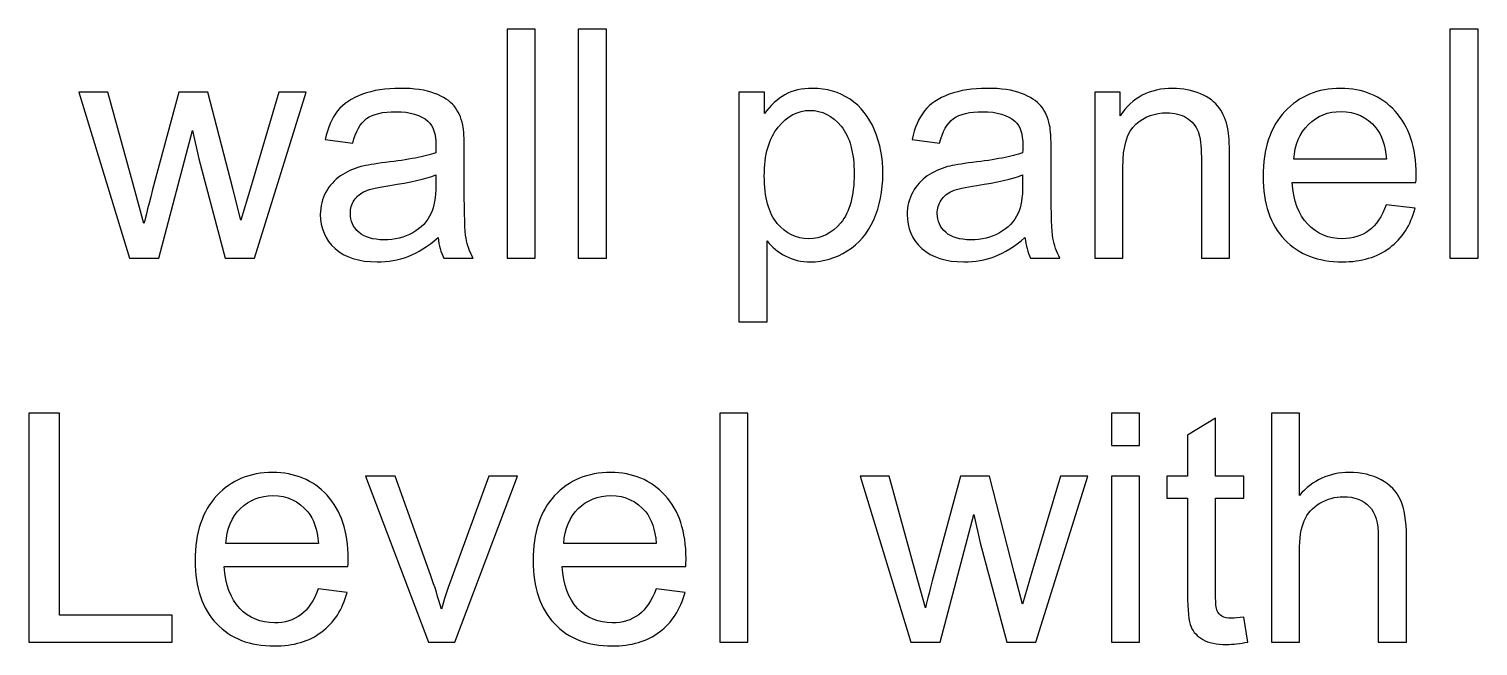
# Model space of a CAD drawing. Header units: centimetres. Extents: x -233 to -82, y 123 to 153.
# Drawn here: x -165.786 to -164.188, y 140.581 to 141.26 of the extents above; entities that cross this region are included whole.
import ezdxf

# ---------------------------------------------------------------- set-up
doc = ezdxf.new("R2010")
doc.units = ezdxf.units.CM
doc.header["$MEASUREMENT"] = 0
doc.layers.add('layer 1', color=7, linetype='Continuous')

msp = doc.modelspace()

# ---------------------------------------------------------------- linework, layer by layer
at = {"layer": 'layer 1'}
for points, knots in [([(-165.2589, 141.00797), (-165.2589, 141.00797), (-165.2589, 141.26047), (-165.2589, 141.26047), (-165.2589, 141.26047), (-165.2589, 141.26047), (-165.2279, 141.26047), (-165.2279, 141.26047), (-165.2279, 141.26047), (-165.2279, 141.26047), (-165.2279, 141.00797), (-165.2279, 141.00797), (-165.2279, 141.00797), (-165.2279, 141.00797), (-165.2589, 141.00797), (-165.2589, 141.00797)], [0, 0, 0, 0, 0.2, 0.2, 0.2, 0.2, 0.4, 0.4, 0.4, 0.4, 0.6, 0.6, 0.6, 0.6, 1, 1, 1, 1]), ([(-165.1805, 141.00797), (-165.1805, 141.00797), (-165.1805, 141.26047), (-165.1805, 141.26047), (-165.1805, 141.26047), (-165.1805, 141.26047), (-165.1495, 141.26047), (-165.1495, 141.26047), (-165.1495, 141.26047), (-165.1495, 141.26047), (-165.1495, 141.00797), (-165.1495, 141.00797), (-165.1495, 141.00797), (-165.1495, 141.00797), (-165.1805, 141.00797), (-165.1805, 141.00797)], [0, 0, 0, 0, 0.2, 0.2, 0.2, 0.2, 0.4, 0.4, 0.4, 0.4, 0.6, 0.6, 0.6, 0.6, 1, 1, 1, 1]), ([(-164.2193, 141.00797), (-164.2193, 141.00797), (-164.2193, 141.26047), (-164.2193, 141.26047), (-164.2193, 141.26047), (-164.2193, 141.26047), (-164.1883, 141.26047), (-164.1883, 141.26047), (-164.1883, 141.26047), (-164.1883, 141.26047), (-164.1883, 141.00797), (-164.1883, 141.00797), (-164.1883, 141.00797), (-164.1883, 141.00797), (-164.2193, 141.00797), (-164.2193, 141.00797)], [0, 0, 0, 0, 0.2, 0.2, 0.2, 0.2, 0.4, 0.4, 0.4, 0.4, 0.6, 0.6, 0.6, 0.6, 1, 1, 1, 1]), ([(-165.6755, 141.00797), (-165.6755, 141.00797), (-165.7315, 141.19087), (-165.7315, 141.19087), (-165.7315, 141.19087), (-165.7315, 141.19087), (-165.6994, 141.19087), (-165.6994, 141.19087), (-165.6994, 141.19087), (-165.6994, 141.19087), (-165.6703, 141.08527), (-165.6703, 141.08527), (-165.6703, 141.08527), (-165.6703, 141.08527), (-165.6595, 141.04607), (-165.6595, 141.04607), (-165.6595, 141.04607), (-165.659, 141.04797), (-165.6559, 141.06057), (-165.65, 141.08377), (-165.65, 141.08377), (-165.65, 141.08377), (-165.6209, 141.19087), (-165.6209, 141.19087), (-165.6209, 141.19087), (-165.6209, 141.19087), (-165.589, 141.19087), (-165.589, 141.19087), (-165.589, 141.19087), (-165.589, 141.19087), (-165.5616, 141.08477), (-165.5616, 141.08477), (-165.5616, 141.08477), (-165.5616, 141.08477), (-165.5525, 141.04987), (-165.5525, 141.04987), (-165.5525, 141.04987), (-165.5525, 141.04987), (-165.542, 141.08517), (-165.542, 141.08517), (-165.542, 141.08517), (-165.542, 141.08517), (-165.5106, 141.19087), (-165.5106, 141.19087), (-165.5106, 141.19087), (-165.5106, 141.19087), (-165.4805, 141.19087), (-165.4805, 141.19087), (-165.4805, 141.19087), (-165.4805, 141.19087), (-165.5377, 141.00797), (-165.5377, 141.00797), (-165.5377, 141.00797), (-165.5377, 141.00797), (-165.5699, 141.00797), (-165.5699, 141.00797), (-165.5699, 141.00797), (-165.5699, 141.00797), (-165.599, 141.11757), (-165.599, 141.11757), (-165.599, 141.11757), (-165.599, 141.11757), (-165.6061, 141.14867), (-165.6061, 141.14867), (-165.6061, 141.14867), (-165.6061, 141.14867), (-165.6431, 141.00797), (-165.6431, 141.00797), (-165.6431, 141.00797), (-165.6431, 141.00797), (-165.6755, 141.00797), (-165.6755, 141.00797)], [0, 0, 0, 0, 0.0526316, 0.0526316, 0.0526316, 0.0526316, 0.1052632, 0.1052632, 0.1052632, 0.1052632, 0.1578947, 0.1578947, 0.1578947, 0.1578947, 0.2105263, 0.2105263, 0.2105263, 0.2105263, 0.2631579, 0.2631579, 0.2631579, 0.2631579, 0.3157895, 0.3157895, 0.3157895, 0.3157895, 0.3684211, 0.3684211, 0.3684211, 0.3684211, 0.4210526, 0.4210526, 0.4210526, 0.4210526, 0.4736842, 0.4736842, 0.4736842, 0.4736842, 0.5263158, 0.5263158, 0.5263158, 0.5263158, 0.5789474, 0.5789474, 0.5789474, 0.5789474, 0.6315789, 0.6315789, 0.6315789, 0.6315789, 0.6842105, 0.6842105, 0.6842105, 0.6842105, 0.7368421, 0.7368421, 0.7368421, 0.7368421, 0.7894737, 0.7894737, 0.7894737, 0.7894737, 0.8421053, 0.8421053, 0.8421053, 0.8421053, 0.8947368, 0.8947368, 0.8947368, 0.8947368, 1, 1, 1, 1]), ([(-165.3351, 141.03057), (-165.3466, 141.02077), (-165.3576, 141.01387), (-165.3682, 141.00987), (-165.3682, 141.00987), (-165.3789, 141.00587), (-165.3903, 141.00387), (-165.4024, 141.00387), (-165.4024, 141.00387), (-165.4225, 141.00387), (-165.438, 141.00877), (-165.4488, 141.01857), (-165.4488, 141.01857), (-165.4596, 141.02837), (-165.465, 141.04087), (-165.465, 141.05617), (-165.465, 141.05617), (-165.465, 141.06517), (-165.4629, 141.07337), (-165.4588, 141.08077), (-165.4588, 141.08077), (-165.4547, 141.08817), (-165.4494, 141.09407), (-165.4428, 141.09857), (-165.4428, 141.09857), (-165.4362, 141.10307), (-165.4288, 141.10647), (-165.4205, 141.10877), (-165.4205, 141.10877), (-165.4144, 141.11037), (-165.4053, 141.11187), (-165.393, 141.11337), (-165.393, 141.11337), (-165.3679, 141.11637), (-165.3495, 141.11997), (-165.3377, 141.12407), (-165.3377, 141.12407), (-165.3376, 141.12837), (-165.3375, 141.13107), (-165.3375, 141.13217), (-165.3375, 141.13217), (-165.3375, 141.14477), (-165.3404, 141.15367), (-165.3463, 141.15887), (-165.3463, 141.15887), (-165.3542, 141.16587), (-165.366, 141.16937), (-165.3816, 141.16937), (-165.3816, 141.16937), (-165.3962, 141.16937), (-165.407, 141.16687), (-165.4139, 141.16177), (-165.4139, 141.16177), (-165.4208, 141.15667), (-165.426, 141.14757), (-165.4293, 141.13457), (-165.4293, 141.13457), (-165.4293, 141.13457), (-165.4596, 141.13867), (-165.4596, 141.13867), (-165.4596, 141.13867), (-165.4569, 141.15167), (-165.4523, 141.16217), (-165.446, 141.17017), (-165.446, 141.17017), (-165.4397, 141.17807), (-165.4305, 141.18427), (-165.4186, 141.18857), (-165.4186, 141.18857), (-165.4067, 141.19287), (-165.3928, 141.19507), (-165.3771, 141.19507), (-165.3771, 141.19507), (-165.3615, 141.19507), (-165.3488, 141.19327), (-165.339, 141.18957), (-165.339, 141.18957), (-165.3293, 141.18587), (-165.3221, 141.18117), (-165.3175, 141.17567), (-165.3175, 141.17567), (-165.3129, 141.17007), (-165.3097, 141.16307), (-165.3079, 141.15457), (-165.3079, 141.15457), (-165.3068, 141.14927), (-165.3063, 141.13977), (-165.3063, 141.12597), (-165.3063, 141.12597), (-165.3063, 141.12597), (-165.3063, 141.08467), (-165.3063, 141.08467), (-165.3063, 141.08467), (-165.3063, 141.05577), (-165.3056, 141.03757), (-165.3043, 141.02997), (-165.3043, 141.02997), (-165.303, 141.02227), (-165.3004, 141.01497), (-165.2965, 141.00797), (-165.2965, 141.00797), (-165.2965, 141.00797), (-165.3289, 141.00797), (-165.3289, 141.00797), (-165.3289, 141.00797), (-165.3321, 141.01437), (-165.3342, 141.02187), (-165.3351, 141.03057)], [0, 0, 0, 0, 0.0357143, 0.0357143, 0.0357143, 0.0357143, 0.0714286, 0.0714286, 0.0714286, 0.0714286, 0.1071429, 0.1071429, 0.1071429, 0.1071429, 0.1428571, 0.1428571, 0.1428571, 0.1428571, 0.1785714, 0.1785714, 0.1785714, 0.1785714, 0.2142857, 0.2142857, 0.2142857, 0.2142857, 0.25, 0.25, 0.25, 0.25, 0.2857143, 0.2857143, 0.2857143, 0.2857143, 0.3214286, 0.3214286, 0.3214286, 0.3214286, 0.3571429, 0.3571429, 0.3571429, 0.3571429, 0.3928571, 0.3928571, 0.3928571, 0.3928571, 0.4285714, 0.4285714, 0.4285714, 0.4285714, 0.4642857, 0.4642857, 0.4642857, 0.4642857, 0.5, 0.5, 0.5, 0.5, 0.5357143, 0.5357143, 0.5357143, 0.5357143, 0.5714286, 0.5714286, 0.5714286, 0.5714286, 0.6071429, 0.6071429, 0.6071429, 0.6071429, 0.6428571, 0.6428571, 0.6428571, 0.6428571, 0.6785714, 0.6785714, 0.6785714, 0.6785714, 0.7142857, 0.7142857, 0.7142857, 0.7142857, 0.75, 0.75, 0.75, 0.75, 0.7857143, 0.7857143, 0.7857143, 0.7857143, 0.8214286, 0.8214286, 0.8214286, 0.8214286, 0.8571429, 0.8571429, 0.8571429, 0.8571429, 0.8928571, 0.8928571, 0.8928571, 0.8928571, 0.9285714, 0.9285714, 0.9285714, 0.9285714, 1, 1, 1, 1]), ([(-165.0034, 140.93787), (-165.0034, 140.93787), (-165.0034, 141.19087), (-165.0034, 141.19087), (-165.0034, 141.19087), (-165.0034, 141.19087), (-164.9752, 141.19087), (-164.9752, 141.19087), (-164.9752, 141.19087), (-164.9752, 141.19087), (-164.9752, 141.16717), (-164.9752, 141.16717), (-164.9752, 141.16717), (-164.9685, 141.17647), (-164.961, 141.18337), (-164.9526, 141.18807), (-164.9526, 141.18807), (-164.9443, 141.19277), (-164.9341, 141.19507), (-164.9221, 141.19507), (-164.9221, 141.19507), (-164.9065, 141.19507), (-164.8927, 141.19107), (-164.8808, 141.18307), (-164.8808, 141.18307), (-164.8689, 141.17497), (-164.8598, 141.16367), (-164.8537, 141.14897), (-164.8537, 141.14897), (-164.8476, 141.13427), (-164.8446, 141.11827), (-164.8446, 141.10077), (-164.8446, 141.10077), (-164.8446, 141.08207), (-164.848, 141.06527), (-164.8547, 141.05027), (-164.8547, 141.05027), (-164.8614, 141.03527), (-164.8712, 141.02377), (-164.884, 141.01587), (-164.884, 141.01587), (-164.8968, 141.00787), (-164.9103, 141.00387), (-164.9244, 141.00387), (-164.9244, 141.00387), (-164.9347, 141.00387), (-164.944, 141.00607), (-164.9522, 141.01047), (-164.9522, 141.01047), (-164.9604, 141.01477), (-164.9671, 141.02027), (-164.9724, 141.02687), (-164.9724, 141.02687), (-164.9724, 141.02687), (-164.9724, 140.93787), (-164.9724, 140.93787), (-164.9724, 140.93787), (-164.9724, 140.93787), (-165.0034, 140.93787), (-165.0034, 140.93787)], [0, 0, 0, 0, 0.0625, 0.0625, 0.0625, 0.0625, 0.125, 0.125, 0.125, 0.125, 0.1875, 0.1875, 0.1875, 0.1875, 0.25, 0.25, 0.25, 0.25, 0.3125, 0.3125, 0.3125, 0.3125, 0.375, 0.375, 0.375, 0.375, 0.4375, 0.4375, 0.4375, 0.4375, 0.5, 0.5, 0.5, 0.5, 0.5625, 0.5625, 0.5625, 0.5625, 0.625, 0.625, 0.625, 0.625, 0.6875, 0.6875, 0.6875, 0.6875, 0.75, 0.75, 0.75, 0.75, 0.8125, 0.8125, 0.8125, 0.8125, 0.875, 0.875, 0.875, 0.875, 1, 1, 1, 1]), ([(-164.6879, 141.03057), (-164.6994, 141.02077), (-164.7104, 141.01387), (-164.721, 141.00987), (-164.721, 141.00987), (-164.7317, 141.00587), (-164.7431, 141.00387), (-164.7552, 141.00387), (-164.7552, 141.00387), (-164.7753, 141.00387), (-164.7908, 141.00877), (-164.8016, 141.01857), (-164.8016, 141.01857), (-164.8124, 141.02837), (-164.8178, 141.04087), (-164.8178, 141.05617), (-164.8178, 141.05617), (-164.8178, 141.06517), (-164.8157, 141.07337), (-164.8116, 141.08077), (-164.8116, 141.08077), (-164.8075, 141.08817), (-164.8022, 141.09407), (-164.7956, 141.09857), (-164.7956, 141.09857), (-164.789, 141.10307), (-164.7816, 141.10647), (-164.7733, 141.10877), (-164.7733, 141.10877), (-164.7672, 141.11037), (-164.7581, 141.11187), (-164.7458, 141.11337), (-164.7458, 141.11337), (-164.7207, 141.11637), (-164.7023, 141.11997), (-164.6905, 141.12407), (-164.6905, 141.12407), (-164.6904, 141.12837), (-164.6903, 141.13107), (-164.6903, 141.13217), (-164.6903, 141.13217), (-164.6903, 141.14477), (-164.6932, 141.15367), (-164.6991, 141.15887), (-164.6991, 141.15887), (-164.707, 141.16587), (-164.7188, 141.16937), (-164.7344, 141.16937), (-164.7344, 141.16937), (-164.749, 141.16937), (-164.7598, 141.16687), (-164.7667, 141.16177), (-164.7667, 141.16177), (-164.7736, 141.15667), (-164.7788, 141.14757), (-164.7821, 141.13457), (-164.7821, 141.13457), (-164.7821, 141.13457), (-164.8124, 141.13867), (-164.8124, 141.13867), (-164.8124, 141.13867), (-164.8097, 141.15167), (-164.8051, 141.16217), (-164.7988, 141.17017), (-164.7988, 141.17017), (-164.7925, 141.17807), (-164.7833, 141.18427), (-164.7714, 141.18857), (-164.7714, 141.18857), (-164.7595, 141.19287), (-164.7456, 141.19507), (-164.7299, 141.19507), (-164.7299, 141.19507), (-164.7143, 141.19507), (-164.7016, 141.19327), (-164.6918, 141.18957), (-164.6918, 141.18957), (-164.6821, 141.18587), (-164.6749, 141.18117), (-164.6703, 141.17567), (-164.6703, 141.17567), (-164.6657, 141.17007), (-164.6625, 141.16307), (-164.6607, 141.15457), (-164.6607, 141.15457), (-164.6596, 141.14927), (-164.6591, 141.13977), (-164.6591, 141.12597), (-164.6591, 141.12597), (-164.6591, 141.12597), (-164.6591, 141.08467), (-164.6591, 141.08467), (-164.6591, 141.08467), (-164.6591, 141.05577), (-164.6584, 141.03757), (-164.6571, 141.02997), (-164.6571, 141.02997), (-164.6558, 141.02227), (-164.6532, 141.01497), (-164.6493, 141.00797), (-164.6493, 141.00797), (-164.6493, 141.00797), (-164.6817, 141.00797), (-164.6817, 141.00797), (-164.6817, 141.00797), (-164.6849, 141.01437), (-164.687, 141.02187), (-164.6879, 141.03057)], [0, 0, 0, 0, 0.0357143, 0.0357143, 0.0357143, 0.0357143, 0.0714286, 0.0714286, 0.0714286, 0.0714286, 0.1071429, 0.1071429, 0.1071429, 0.1071429, 0.1428571, 0.1428571, 0.1428571, 0.1428571, 0.1785714, 0.1785714, 0.1785714, 0.1785714, 0.2142857, 0.2142857, 0.2142857, 0.2142857, 0.25, 0.25, 0.25, 0.25, 0.2857143, 0.2857143, 0.2857143, 0.2857143, 0.3214286, 0.3214286, 0.3214286, 0.3214286, 0.3571429, 0.3571429, 0.3571429, 0.3571429, 0.3928571, 0.3928571, 0.3928571, 0.3928571, 0.4285714, 0.4285714, 0.4285714, 0.4285714, 0.4642857, 0.4642857, 0.4642857, 0.4642857, 0.5, 0.5, 0.5, 0.5, 0.5357143, 0.5357143, 0.5357143, 0.5357143, 0.5714286, 0.5714286, 0.5714286, 0.5714286, 0.6071429, 0.6071429, 0.6071429, 0.6071429, 0.6428571, 0.6428571, 0.6428571, 0.6428571, 0.6785714, 0.6785714, 0.6785714, 0.6785714, 0.7142857, 0.7142857, 0.7142857, 0.7142857, 0.75, 0.75, 0.75, 0.75, 0.7857143, 0.7857143, 0.7857143, 0.7857143, 0.8214286, 0.8214286, 0.8214286, 0.8214286, 0.8571429, 0.8571429, 0.8571429, 0.8571429, 0.8928571, 0.8928571, 0.8928571, 0.8928571, 0.9285714, 0.9285714, 0.9285714, 0.9285714, 1, 1, 1, 1]), ([(-164.611, 141.00797), (-164.611, 141.00797), (-164.611, 141.19087), (-164.611, 141.19087), (-164.611, 141.19087), (-164.611, 141.19087), (-164.5831, 141.19087), (-164.5831, 141.19087), (-164.5831, 141.19087), (-164.5831, 141.19087), (-164.5831, 141.16487), (-164.5831, 141.16487), (-164.5831, 141.16487), (-164.5697, 141.18497), (-164.5503, 141.19507), (-164.5249, 141.19507), (-164.5249, 141.19507), (-164.5139, 141.19507), (-164.5038, 141.19307), (-164.4945, 141.18917), (-164.4945, 141.18917), (-164.4852, 141.18517), (-164.4783, 141.17997), (-164.4737, 141.17357), (-164.4737, 141.17357), (-164.4692, 141.16707), (-164.466, 141.15947), (-164.4641, 141.15057), (-164.4641, 141.15057), (-164.463, 141.14487), (-164.4624, 141.13477), (-164.4624, 141.12047), (-164.4624, 141.12047), (-164.4624, 141.12047), (-164.4624, 141.00797), (-164.4624, 141.00797), (-164.4624, 141.00797), (-164.4624, 141.00797), (-164.4934, 141.00797), (-164.4934, 141.00797), (-164.4934, 141.00797), (-164.4934, 141.00797), (-164.4934, 141.11927), (-164.4934, 141.11927), (-164.4934, 141.11927), (-164.4934, 141.13187), (-164.4946, 141.14127), (-164.497, 141.14757), (-164.497, 141.14757), (-164.4994, 141.15387), (-164.5037, 141.15887), (-164.5098, 141.16257), (-164.5098, 141.16257), (-164.516, 141.16627), (-164.5232, 141.16817), (-164.5315, 141.16817), (-164.5315, 141.16817), (-164.5447, 141.16817), (-164.5561, 141.16397), (-164.5656, 141.15557), (-164.5656, 141.15557), (-164.5752, 141.14717), (-164.58, 141.13127), (-164.58, 141.10787), (-164.58, 141.10787), (-164.58, 141.10787), (-164.58, 141.00797), (-164.58, 141.00797), (-164.58, 141.00797), (-164.58, 141.00797), (-164.611, 141.00797), (-164.611, 141.00797)], [0, 0, 0, 0, 0.0526316, 0.0526316, 0.0526316, 0.0526316, 0.1052632, 0.1052632, 0.1052632, 0.1052632, 0.1578947, 0.1578947, 0.1578947, 0.1578947, 0.2105263, 0.2105263, 0.2105263, 0.2105263, 0.2631579, 0.2631579, 0.2631579, 0.2631579, 0.3157895, 0.3157895, 0.3157895, 0.3157895, 0.3684211, 0.3684211, 0.3684211, 0.3684211, 0.4210526, 0.4210526, 0.4210526, 0.4210526, 0.4736842, 0.4736842, 0.4736842, 0.4736842, 0.5263158, 0.5263158, 0.5263158, 0.5263158, 0.5789474, 0.5789474, 0.5789474, 0.5789474, 0.6315789, 0.6315789, 0.6315789, 0.6315789, 0.6842105, 0.6842105, 0.6842105, 0.6842105, 0.7368421, 0.7368421, 0.7368421, 0.7368421, 0.7894737, 0.7894737, 0.7894737, 0.7894737, 0.8421053, 0.8421053, 0.8421053, 0.8421053, 0.8947368, 0.8947368, 0.8947368, 0.8947368, 1, 1, 1, 1]), ([(-164.2896, 141.06687), (-164.2896, 141.06687), (-164.2576, 141.06287), (-164.2576, 141.06287), (-164.2576, 141.06287), (-164.2627, 141.04417), (-164.272, 141.02967), (-164.2857, 141.01937), (-164.2857, 141.01937), (-164.2994, 141.00907), (-164.3168, 141.00387), (-164.338, 141.00387), (-164.338, 141.00387), (-164.3648, 141.00387), (-164.386, 141.01207), (-164.4017, 141.02857), (-164.4017, 141.02857), (-164.4174, 141.04507), (-164.4252, 141.06817), (-164.4252, 141.09787), (-164.4252, 141.09787), (-164.4252, 141.12867), (-164.4173, 141.15257), (-164.4014, 141.16957), (-164.4014, 141.16957), (-164.3855, 141.18657), (-164.365, 141.19507), (-164.3397, 141.19507), (-164.3397, 141.19507), (-164.3153, 141.19507), (-164.2953, 141.18677), (-164.2798, 141.17007), (-164.2798, 141.17007), (-164.2643, 141.15337), (-164.2565, 141.12997), (-164.2565, 141.09977), (-164.2565, 141.09977), (-164.2565, 141.09797), (-164.2566, 141.09517), (-164.2567, 141.09147), (-164.2567, 141.09147), (-164.2567, 141.09147), (-164.3931, 141.09147), (-164.3931, 141.09147), (-164.3931, 141.09147), (-164.392, 141.07137), (-164.3863, 141.05607), (-164.3761, 141.04537), (-164.3761, 141.04537), (-164.3659, 141.03467), (-164.3531, 141.02937), (-164.3378, 141.02937), (-164.3378, 141.02937), (-164.3265, 141.02937), (-164.3168, 141.03237), (-164.3087, 141.03837), (-164.3087, 141.03837), (-164.3007, 141.04427), (-164.2943, 141.05377), (-164.2896, 141.06687)], [0, 0, 0, 0, 0.0625, 0.0625, 0.0625, 0.0625, 0.125, 0.125, 0.125, 0.125, 0.1875, 0.1875, 0.1875, 0.1875, 0.25, 0.25, 0.25, 0.25, 0.3125, 0.3125, 0.3125, 0.3125, 0.375, 0.375, 0.375, 0.375, 0.4375, 0.4375, 0.4375, 0.4375, 0.5, 0.5, 0.5, 0.5, 0.5625, 0.5625, 0.5625, 0.5625, 0.625, 0.625, 0.625, 0.625, 0.6875, 0.6875, 0.6875, 0.6875, 0.75, 0.75, 0.75, 0.75, 0.8125, 0.8125, 0.8125, 0.8125, 0.875, 0.875, 0.875, 0.875, 1, 1, 1, 1]), ([(-164.9754, 141.09837), (-164.9754, 141.07487), (-164.9706, 141.05747), (-164.9611, 141.04627), (-164.9611, 141.04627), (-164.9516, 141.03497), (-164.94, 141.02937), (-164.9264, 141.02937), (-164.9264, 141.02937), (-164.9127, 141.02937), (-164.9009, 141.03517), (-164.891, 141.04687), (-164.891, 141.04687), (-164.8812, 141.05847), (-164.8763, 141.07647), (-164.8763, 141.10097), (-164.8763, 141.10097), (-164.8763, 141.12427), (-164.8811, 141.14177), (-164.8907, 141.15337), (-164.8907, 141.15337), (-164.9003, 141.16497), (-164.9118, 141.17077), (-164.9251, 141.17077), (-164.9251, 141.17077), (-164.9383, 141.17077), (-164.95, 141.16457), (-164.9601, 141.15227), (-164.9601, 141.15227), (-164.9703, 141.13987), (-164.9754, 141.12187), (-164.9754, 141.09837)], [0, 0, 0, 0, 0.1111111, 0.1111111, 0.1111111, 0.1111111, 0.2222222, 0.2222222, 0.2222222, 0.2222222, 0.3333333, 0.3333333, 0.3333333, 0.3333333, 0.4444444, 0.4444444, 0.4444444, 0.4444444, 0.5555556, 0.5555556, 0.5555556, 0.5555556, 0.6666667, 0.6666667, 0.6666667, 0.6666667, 0.7777778, 0.7777778, 0.7777778, 0.7777778, 1, 1, 1, 1]), ([(-164.3914, 141.11697), (-164.3914, 141.11697), (-164.2893, 141.11697), (-164.2893, 141.11697), (-164.2893, 141.11697), (-164.2906, 141.13237), (-164.2945, 141.14397), (-164.301, 141.15167), (-164.301, 141.15167), (-164.3109, 141.16357), (-164.3237, 141.16957), (-164.3394, 141.16957), (-164.3394, 141.16957), (-164.3537, 141.16957), (-164.3656, 141.16477), (-164.3753, 141.15527), (-164.3753, 141.15527), (-164.385, 141.14577), (-164.3904, 141.13297), (-164.3914, 141.11697)], [0, 0, 0, 0, 0.1666667, 0.1666667, 0.1666667, 0.1666667, 0.3333333, 0.3333333, 0.3333333, 0.3333333, 0.5, 0.5, 0.5, 0.5, 0.6666667, 0.6666667, 0.6666667, 0.6666667, 1, 1, 1, 1]), ([(-165.3377, 141.09977), (-165.3489, 141.09517), (-165.3658, 141.09127), (-165.3883, 141.08807), (-165.3883, 141.08807), (-165.401, 141.08617), (-165.41, 141.08417), (-165.4153, 141.08187), (-165.4153, 141.08187), (-165.4206, 141.07957), (-165.4247, 141.07627), (-165.4276, 141.07187), (-165.4276, 141.07187), (-165.4305, 141.06737), (-165.4319, 141.06247), (-165.4319, 141.05707), (-165.4319, 141.05707), (-165.4319, 141.04877), (-165.4288, 141.04197), (-165.4225, 141.03647), (-165.4225, 141.03647), (-165.4162, 141.03097), (-165.4071, 141.02817), (-165.395, 141.02817), (-165.395, 141.02817), (-165.3831, 141.02817), (-165.3724, 141.03077), (-165.3631, 141.03597), (-165.3631, 141.03597), (-165.3538, 141.04117), (-165.347, 141.04827), (-165.3427, 141.05737), (-165.3427, 141.05737), (-165.3394, 141.06437), (-165.3377, 141.07467), (-165.3377, 141.08837), (-165.3377, 141.08837), (-165.3377, 141.08837), (-165.3377, 141.09977), (-165.3377, 141.09977)], [0, 0, 0, 0, 0.0909091, 0.0909091, 0.0909091, 0.0909091, 0.1818182, 0.1818182, 0.1818182, 0.1818182, 0.2727273, 0.2727273, 0.2727273, 0.2727273, 0.3636364, 0.3636364, 0.3636364, 0.3636364, 0.4545455, 0.4545455, 0.4545455, 0.4545455, 0.5454545, 0.5454545, 0.5454545, 0.5454545, 0.6363636, 0.6363636, 0.6363636, 0.6363636, 0.7272727, 0.7272727, 0.7272727, 0.7272727, 0.8181818, 0.8181818, 0.8181818, 0.8181818, 1, 1, 1, 1]), ([(-164.6905, 141.09977), (-164.7017, 141.09517), (-164.7186, 141.09127), (-164.7411, 141.08807), (-164.7411, 141.08807), (-164.7538, 141.08617), (-164.7628, 141.08417), (-164.7681, 141.08187), (-164.7681, 141.08187), (-164.7734, 141.07957), (-164.7775, 141.07627), (-164.7804, 141.07187), (-164.7804, 141.07187), (-164.7833, 141.06737), (-164.7847, 141.06247), (-164.7847, 141.05707), (-164.7847, 141.05707), (-164.7847, 141.04877), (-164.7816, 141.04197), (-164.7753, 141.03647), (-164.7753, 141.03647), (-164.769, 141.03097), (-164.7599, 141.02817), (-164.7478, 141.02817), (-164.7478, 141.02817), (-164.7359, 141.02817), (-164.7252, 141.03077), (-164.7159, 141.03597), (-164.7159, 141.03597), (-164.7066, 141.04117), (-164.6998, 141.04827), (-164.6955, 141.05737), (-164.6955, 141.05737), (-164.6922, 141.06437), (-164.6905, 141.07467), (-164.6905, 141.08837), (-164.6905, 141.08837), (-164.6905, 141.08837), (-164.6905, 141.09977), (-164.6905, 141.09977)], [0, 0, 0, 0, 0.0909091, 0.0909091, 0.0909091, 0.0909091, 0.1818182, 0.1818182, 0.1818182, 0.1818182, 0.2727273, 0.2727273, 0.2727273, 0.2727273, 0.3636364, 0.3636364, 0.3636364, 0.3636364, 0.4545455, 0.4545455, 0.4545455, 0.4545455, 0.5454545, 0.5454545, 0.5454545, 0.5454545, 0.6363636, 0.6363636, 0.6363636, 0.6363636, 0.7272727, 0.7272727, 0.7272727, 0.7272727, 0.8181818, 0.8181818, 0.8181818, 0.8181818, 1, 1, 1, 1]), ([(-165.7863, 140.58463), (-165.7863, 140.58463), (-165.7863, 140.83713), (-165.7863, 140.83713), (-165.7863, 140.83713), (-165.7863, 140.83713), (-165.7528, 140.83713), (-165.7528, 140.83713), (-165.7528, 140.83713), (-165.7528, 140.83713), (-165.7528, 140.61443), (-165.7528, 140.61443), (-165.7528, 140.61443), (-165.7528, 140.61443), (-165.6285, 140.61443), (-165.6285, 140.61443), (-165.6285, 140.61443), (-165.6285, 140.61443), (-165.6285, 140.58463), (-165.6285, 140.58463), (-165.6285, 140.58463), (-165.6285, 140.58463), (-165.7863, 140.58463), (-165.7863, 140.58463)], [0, 0, 0, 0, 0.1428571, 0.1428571, 0.1428571, 0.1428571, 0.2857143, 0.2857143, 0.2857143, 0.2857143, 0.4285714, 0.4285714, 0.4285714, 0.4285714, 0.5714286, 0.5714286, 0.5714286, 0.5714286, 0.7142857, 0.7142857, 0.7142857, 0.7142857, 1, 1, 1, 1]), ([(-165.0245, 140.58463), (-165.0245, 140.58463), (-165.0245, 140.83713), (-165.0245, 140.83713), (-165.0245, 140.83713), (-165.0245, 140.83713), (-164.9935, 140.83713), (-164.9935, 140.83713), (-164.9935, 140.83713), (-164.9935, 140.83713), (-164.9935, 140.58463), (-164.9935, 140.58463), (-164.9935, 140.58463), (-164.9935, 140.58463), (-165.0245, 140.58463), (-165.0245, 140.58463)], [0, 0, 0, 0, 0.2, 0.2, 0.2, 0.2, 0.4, 0.4, 0.4, 0.4, 0.6, 0.6, 0.6, 0.6, 1, 1, 1, 1]), ([(-164.5925, 140.80153), (-164.5925, 140.80153), (-164.5925, 140.83713), (-164.5925, 140.83713), (-164.5925, 140.83713), (-164.5925, 140.83713), (-164.5615, 140.83713), (-164.5615, 140.83713), (-164.5615, 140.83713), (-164.5615, 140.83713), (-164.5615, 140.80153), (-164.5615, 140.80153), (-164.5615, 140.80153), (-164.5615, 140.80153), (-164.5925, 140.80153), (-164.5925, 140.80153)], [0, 0, 0, 0, 0.2, 0.2, 0.2, 0.2, 0.4, 0.4, 0.4, 0.4, 0.6, 0.6, 0.6, 0.6, 1, 1, 1, 1]), ([(-164.4162, 140.58463), (-164.4162, 140.58463), (-164.4162, 140.83713), (-164.4162, 140.83713), (-164.4162, 140.83713), (-164.4162, 140.83713), (-164.3852, 140.83713), (-164.3852, 140.83713), (-164.3852, 140.83713), (-164.3852, 140.83713), (-164.3852, 140.74653), (-164.3852, 140.74653), (-164.3852, 140.74653), (-164.3707, 140.76333), (-164.3525, 140.77173), (-164.3305, 140.77173), (-164.3305, 140.77173), (-164.3169, 140.77173), (-164.3051, 140.76903), (-164.2951, 140.76373), (-164.2951, 140.76373), (-164.2852, 140.75833), (-164.278, 140.75093), (-164.2737, 140.74153), (-164.2737, 140.74153), (-164.2694, 140.73213), (-164.2672, 140.71843), (-164.2672, 140.70053), (-164.2672, 140.70053), (-164.2672, 140.70053), (-164.2672, 140.58463), (-164.2672, 140.58463), (-164.2672, 140.58463), (-164.2672, 140.58463), (-164.2983, 140.58463), (-164.2983, 140.58463), (-164.2983, 140.58463), (-164.2983, 140.58463), (-164.2983, 140.70053), (-164.2983, 140.70053), (-164.2983, 140.70053), (-164.2983, 140.71603), (-164.3016, 140.72733), (-164.3083, 140.73443), (-164.3083, 140.73443), (-164.315, 140.74153), (-164.3245, 140.74503), (-164.3368, 140.74503), (-164.3368, 140.74503), (-164.346, 140.74503), (-164.3546, 140.74263), (-164.3627, 140.73793), (-164.3627, 140.73793), (-164.3708, 140.73313), (-164.3766, 140.72663), (-164.38, 140.71853), (-164.38, 140.71853), (-164.3835, 140.71033), (-164.3852, 140.69903), (-164.3852, 140.68473), (-164.3852, 140.68473), (-164.3852, 140.68473), (-164.3852, 140.58463), (-164.3852, 140.58463), (-164.3852, 140.58463), (-164.3852, 140.58463), (-164.4162, 140.58463), (-164.4162, 140.58463)], [0, 0, 0, 0, 0.0555556, 0.0555556, 0.0555556, 0.0555556, 0.1111111, 0.1111111, 0.1111111, 0.1111111, 0.1666667, 0.1666667, 0.1666667, 0.1666667, 0.2222222, 0.2222222, 0.2222222, 0.2222222, 0.2777778, 0.2777778, 0.2777778, 0.2777778, 0.3333333, 0.3333333, 0.3333333, 0.3333333, 0.3888889, 0.3888889, 0.3888889, 0.3888889, 0.4444444, 0.4444444, 0.4444444, 0.4444444, 0.5, 0.5, 0.5, 0.5, 0.5555556, 0.5555556, 0.5555556, 0.5555556, 0.6111111, 0.6111111, 0.6111111, 0.6111111, 0.6666667, 0.6666667, 0.6666667, 0.6666667, 0.7222222, 0.7222222, 0.7222222, 0.7222222, 0.7777778, 0.7777778, 0.7777778, 0.7777778, 0.8333333, 0.8333333, 0.8333333, 0.8333333, 0.8888889, 0.8888889, 0.8888889, 0.8888889, 1, 1, 1, 1]), ([(-164.4465, 140.61233), (-164.4465, 140.61233), (-164.4421, 140.58493), (-164.4421, 140.58493), (-164.4421, 140.58493), (-164.4508, 140.58313), (-164.4586, 140.58223), (-164.4655, 140.58223), (-164.4655, 140.58223), (-164.4768, 140.58223), (-164.4855, 140.58403), (-164.4917, 140.58763), (-164.4917, 140.58763), (-164.4979, 140.59113), (-164.5023, 140.59583), (-164.5048, 140.60163), (-164.5048, 140.60163), (-164.5073, 140.60743), (-164.5086, 140.61963), (-164.5086, 140.63823), (-164.5086, 140.63823), (-164.5086, 140.63823), (-164.5086, 140.74343), (-164.5086, 140.74343), (-164.5086, 140.74343), (-164.5086, 140.74343), (-164.5313, 140.74343), (-164.5313, 140.74343), (-164.5313, 140.74343), (-164.5313, 140.74343), (-164.5313, 140.76753), (-164.5313, 140.76753), (-164.5313, 140.76753), (-164.5313, 140.76753), (-164.5086, 140.76753), (-164.5086, 140.76753), (-164.5086, 140.76753), (-164.5086, 140.76753), (-164.5086, 140.81283), (-164.5086, 140.81283), (-164.5086, 140.81283), (-164.5086, 140.81283), (-164.4777, 140.83143), (-164.4777, 140.83143), (-164.4777, 140.83143), (-164.4777, 140.83143), (-164.4777, 140.76753), (-164.4777, 140.76753), (-164.4777, 140.76753), (-164.4777, 140.76753), (-164.4465, 140.76753), (-164.4465, 140.76753), (-164.4465, 140.76753), (-164.4465, 140.76753), (-164.4465, 140.74343), (-164.4465, 140.74343), (-164.4465, 140.74343), (-164.4465, 140.74343), (-164.4777, 140.74343), (-164.4777, 140.74343), (-164.4777, 140.74343), (-164.4777, 140.74343), (-164.4777, 140.63643), (-164.4777, 140.63643), (-164.4777, 140.63643), (-164.4777, 140.62763), (-164.4772, 140.62193), (-164.4761, 140.61943), (-164.4761, 140.61943), (-164.475, 140.61693), (-164.4732, 140.61493), (-164.4707, 140.61343), (-164.4707, 140.61343), (-164.4682, 140.61193), (-164.4647, 140.61113), (-164.4602, 140.61113), (-164.4602, 140.61113), (-164.4567, 140.61113), (-164.4522, 140.61153), (-164.4465, 140.61233)], [0, 0, 0, 0, 0.047619, 0.047619, 0.047619, 0.047619, 0.0952381, 0.0952381, 0.0952381, 0.0952381, 0.1428571, 0.1428571, 0.1428571, 0.1428571, 0.1904762, 0.1904762, 0.1904762, 0.1904762, 0.2380952, 0.2380952, 0.2380952, 0.2380952, 0.2857143, 0.2857143, 0.2857143, 0.2857143, 0.3333333, 0.3333333, 0.3333333, 0.3333333, 0.3809524, 0.3809524, 0.3809524, 0.3809524, 0.4285714, 0.4285714, 0.4285714, 0.4285714, 0.4761905, 0.4761905, 0.4761905, 0.4761905, 0.5238095, 0.5238095, 0.5238095, 0.5238095, 0.5714286, 0.5714286, 0.5714286, 0.5714286, 0.6190476, 0.6190476, 0.6190476, 0.6190476, 0.6666667, 0.6666667, 0.6666667, 0.6666667, 0.7142857, 0.7142857, 0.7142857, 0.7142857, 0.7619048, 0.7619048, 0.7619048, 0.7619048, 0.8095238, 0.8095238, 0.8095238, 0.8095238, 0.8571429, 0.8571429, 0.8571429, 0.8571429, 0.9047619, 0.9047619, 0.9047619, 0.9047619, 1, 1, 1, 1]), ([(-165.4674, 140.64353), (-165.4674, 140.64353), (-165.4354, 140.63953), (-165.4354, 140.63953), (-165.4354, 140.63953), (-165.4405, 140.62083), (-165.4498, 140.60633), (-165.4635, 140.59603), (-165.4635, 140.59603), (-165.4772, 140.58573), (-165.4946, 140.58053), (-165.5158, 140.58053), (-165.5158, 140.58053), (-165.5426, 140.58053), (-165.5638, 140.58873), (-165.5795, 140.60523), (-165.5795, 140.60523), (-165.5952, 140.62173), (-165.603, 140.64483), (-165.603, 140.67453), (-165.603, 140.67453), (-165.603, 140.70533), (-165.5951, 140.72923), (-165.5792, 140.74623), (-165.5792, 140.74623), (-165.5633, 140.76323), (-165.5428, 140.77173), (-165.5175, 140.77173), (-165.5175, 140.77173), (-165.4931, 140.77173), (-165.4731, 140.76343), (-165.4576, 140.74673), (-165.4576, 140.74673), (-165.4421, 140.73003), (-165.4343, 140.70663), (-165.4343, 140.67643), (-165.4343, 140.67643), (-165.4343, 140.67463), (-165.4344, 140.67183), (-165.4345, 140.66813), (-165.4345, 140.66813), (-165.4345, 140.66813), (-165.5709, 140.66813), (-165.5709, 140.66813), (-165.5709, 140.66813), (-165.5698, 140.64803), (-165.5641, 140.63273), (-165.5539, 140.62203), (-165.5539, 140.62203), (-165.5437, 140.61133), (-165.5309, 140.60603), (-165.5156, 140.60603), (-165.5156, 140.60603), (-165.5043, 140.60603), (-165.4946, 140.60903), (-165.4865, 140.61503), (-165.4865, 140.61503), (-165.4785, 140.62093), (-165.4721, 140.63043), (-165.4674, 140.64353)], [0, 0, 0, 0, 0.0625, 0.0625, 0.0625, 0.0625, 0.125, 0.125, 0.125, 0.125, 0.1875, 0.1875, 0.1875, 0.1875, 0.25, 0.25, 0.25, 0.25, 0.3125, 0.3125, 0.3125, 0.3125, 0.375, 0.375, 0.375, 0.375, 0.4375, 0.4375, 0.4375, 0.4375, 0.5, 0.5, 0.5, 0.5, 0.5625, 0.5625, 0.5625, 0.5625, 0.625, 0.625, 0.625, 0.625, 0.6875, 0.6875, 0.6875, 0.6875, 0.75, 0.75, 0.75, 0.75, 0.8125, 0.8125, 0.8125, 0.8125, 0.875, 0.875, 0.875, 0.875, 1, 1, 1, 1]), ([(-165.0948, 140.64353), (-165.0948, 140.64353), (-165.0628, 140.63953), (-165.0628, 140.63953), (-165.0628, 140.63953), (-165.0679, 140.62083), (-165.0772, 140.60633), (-165.0909, 140.59603), (-165.0909, 140.59603), (-165.1046, 140.58573), (-165.122, 140.58053), (-165.1432, 140.58053), (-165.1432, 140.58053), (-165.17, 140.58053), (-165.1912, 140.58873), (-165.2069, 140.60523), (-165.2069, 140.60523), (-165.2226, 140.62173), (-165.2304, 140.64483), (-165.2304, 140.67453), (-165.2304, 140.67453), (-165.2304, 140.70533), (-165.2225, 140.72923), (-165.2066, 140.74623), (-165.2066, 140.74623), (-165.1907, 140.76323), (-165.1702, 140.77173), (-165.1449, 140.77173), (-165.1449, 140.77173), (-165.1205, 140.77173), (-165.1005, 140.76343), (-165.085, 140.74673), (-165.085, 140.74673), (-165.0695, 140.73003), (-165.0617, 140.70663), (-165.0617, 140.67643), (-165.0617, 140.67643), (-165.0617, 140.67463), (-165.0618, 140.67183), (-165.0619, 140.66813), (-165.0619, 140.66813), (-165.0619, 140.66813), (-165.1983, 140.66813), (-165.1983, 140.66813), (-165.1983, 140.66813), (-165.1972, 140.64803), (-165.1915, 140.63273), (-165.1813, 140.62203), (-165.1813, 140.62203), (-165.1711, 140.61133), (-165.1583, 140.60603), (-165.143, 140.60603), (-165.143, 140.60603), (-165.1317, 140.60603), (-165.122, 140.60903), (-165.1139, 140.61503), (-165.1139, 140.61503), (-165.1059, 140.62093), (-165.0995, 140.63043), (-165.0948, 140.64353)], [0, 0, 0, 0, 0.0625, 0.0625, 0.0625, 0.0625, 0.125, 0.125, 0.125, 0.125, 0.1875, 0.1875, 0.1875, 0.1875, 0.25, 0.25, 0.25, 0.25, 0.3125, 0.3125, 0.3125, 0.3125, 0.375, 0.375, 0.375, 0.375, 0.4375, 0.4375, 0.4375, 0.4375, 0.5, 0.5, 0.5, 0.5, 0.5625, 0.5625, 0.5625, 0.5625, 0.625, 0.625, 0.625, 0.625, 0.6875, 0.6875, 0.6875, 0.6875, 0.75, 0.75, 0.75, 0.75, 0.8125, 0.8125, 0.8125, 0.8125, 0.875, 0.875, 0.875, 0.875, 1, 1, 1, 1]), ([(-165.3456, 140.58463), (-165.3456, 140.58463), (-165.4152, 140.76753), (-165.4152, 140.76753), (-165.4152, 140.76753), (-165.4152, 140.76753), (-165.3825, 140.76753), (-165.3825, 140.76753), (-165.3825, 140.76753), (-165.3825, 140.76753), (-165.3432, 140.65803), (-165.3432, 140.65803), (-165.3432, 140.65803), (-165.3389, 140.64613), (-165.335, 140.63383), (-165.3315, 140.62113), (-165.3315, 140.62113), (-165.3288, 140.63083), (-165.3249, 140.64243), (-165.32, 140.65593), (-165.32, 140.65593), (-165.32, 140.65593), (-165.2793, 140.76753), (-165.2793, 140.76753), (-165.2793, 140.76753), (-165.2793, 140.76753), (-165.2474, 140.76753), (-165.2474, 140.76753), (-165.2474, 140.76753), (-165.2474, 140.76753), (-165.3167, 140.58463), (-165.3167, 140.58463), (-165.3167, 140.58463), (-165.3167, 140.58463), (-165.3456, 140.58463), (-165.3456, 140.58463)], [0, 0, 0, 0, 0.1, 0.1, 0.1, 0.1, 0.2, 0.2, 0.2, 0.2, 0.3, 0.3, 0.3, 0.3, 0.4, 0.4, 0.4, 0.4, 0.5, 0.5, 0.5, 0.5, 0.6, 0.6, 0.6, 0.6, 0.7, 0.7, 0.7, 0.7, 0.8, 0.8, 0.8, 0.8, 1, 1, 1, 1]), ([(-164.8137, 140.58463), (-164.8137, 140.58463), (-164.8697, 140.76753), (-164.8697, 140.76753), (-164.8697, 140.76753), (-164.8697, 140.76753), (-164.8376, 140.76753), (-164.8376, 140.76753), (-164.8376, 140.76753), (-164.8376, 140.76753), (-164.8085, 140.66193), (-164.8085, 140.66193), (-164.8085, 140.66193), (-164.8085, 140.66193), (-164.7977, 140.62273), (-164.7977, 140.62273), (-164.7977, 140.62273), (-164.7972, 140.62463), (-164.7941, 140.63723), (-164.7882, 140.66043), (-164.7882, 140.66043), (-164.7882, 140.66043), (-164.7591, 140.76753), (-164.7591, 140.76753), (-164.7591, 140.76753), (-164.7591, 140.76753), (-164.7272, 140.76753), (-164.7272, 140.76753), (-164.7272, 140.76753), (-164.7272, 140.76753), (-164.6998, 140.66143), (-164.6998, 140.66143), (-164.6998, 140.66143), (-164.6998, 140.66143), (-164.6907, 140.62653), (-164.6907, 140.62653), (-164.6907, 140.62653), (-164.6907, 140.62653), (-164.6802, 140.66183), (-164.6802, 140.66183), (-164.6802, 140.66183), (-164.6802, 140.66183), (-164.6488, 140.76753), (-164.6488, 140.76753), (-164.6488, 140.76753), (-164.6488, 140.76753), (-164.6187, 140.76753), (-164.6187, 140.76753), (-164.6187, 140.76753), (-164.6187, 140.76753), (-164.6759, 140.58463), (-164.6759, 140.58463), (-164.6759, 140.58463), (-164.6759, 140.58463), (-164.7081, 140.58463), (-164.7081, 140.58463), (-164.7081, 140.58463), (-164.7081, 140.58463), (-164.7372, 140.69423), (-164.7372, 140.69423), (-164.7372, 140.69423), (-164.7372, 140.69423), (-164.7443, 140.72533), (-164.7443, 140.72533), (-164.7443, 140.72533), (-164.7443, 140.72533), (-164.7813, 140.58463), (-164.7813, 140.58463), (-164.7813, 140.58463), (-164.7813, 140.58463), (-164.8137, 140.58463), (-164.8137, 140.58463)], [0, 0, 0, 0, 0.0526316, 0.0526316, 0.0526316, 0.0526316, 0.1052632, 0.1052632, 0.1052632, 0.1052632, 0.1578947, 0.1578947, 0.1578947, 0.1578947, 0.2105263, 0.2105263, 0.2105263, 0.2105263, 0.2631579, 0.2631579, 0.2631579, 0.2631579, 0.3157895, 0.3157895, 0.3157895, 0.3157895, 0.3684211, 0.3684211, 0.3684211, 0.3684211, 0.4210526, 0.4210526, 0.4210526, 0.4210526, 0.4736842, 0.4736842, 0.4736842, 0.4736842, 0.5263158, 0.5263158, 0.5263158, 0.5263158, 0.5789474, 0.5789474, 0.5789474, 0.5789474, 0.6315789, 0.6315789, 0.6315789, 0.6315789, 0.6842105, 0.6842105, 0.6842105, 0.6842105, 0.7368421, 0.7368421, 0.7368421, 0.7368421, 0.7894737, 0.7894737, 0.7894737, 0.7894737, 0.8421053, 0.8421053, 0.8421053, 0.8421053, 0.8947368, 0.8947368, 0.8947368, 0.8947368, 1, 1, 1, 1]), ([(-164.5925, 140.58463), (-164.5925, 140.58463), (-164.5925, 140.76753), (-164.5925, 140.76753), (-164.5925, 140.76753), (-164.5925, 140.76753), (-164.5615, 140.76753), (-164.5615, 140.76753), (-164.5615, 140.76753), (-164.5615, 140.76753), (-164.5615, 140.58463), (-164.5615, 140.58463), (-164.5615, 140.58463), (-164.5615, 140.58463), (-164.5925, 140.58463), (-164.5925, 140.58463)], [0, 0, 0, 0, 0.2, 0.2, 0.2, 0.2, 0.4, 0.4, 0.4, 0.4, 0.6, 0.6, 0.6, 0.6, 1, 1, 1, 1]), ([(-165.5692, 140.69363), (-165.5692, 140.69363), (-165.4671, 140.69363), (-165.4671, 140.69363), (-165.4671, 140.69363), (-165.4684, 140.70903), (-165.4723, 140.72063), (-165.4788, 140.72833), (-165.4788, 140.72833), (-165.4887, 140.74023), (-165.5015, 140.74623), (-165.5172, 140.74623), (-165.5172, 140.74623), (-165.5315, 140.74623), (-165.5434, 140.74143), (-165.5531, 140.73193), (-165.5531, 140.73193), (-165.5628, 140.72243), (-165.5682, 140.70963), (-165.5692, 140.69363)], [0, 0, 0, 0, 0.1666667, 0.1666667, 0.1666667, 0.1666667, 0.3333333, 0.3333333, 0.3333333, 0.3333333, 0.5, 0.5, 0.5, 0.5, 0.6666667, 0.6666667, 0.6666667, 0.6666667, 1, 1, 1, 1]), ([(-165.1966, 140.69363), (-165.1966, 140.69363), (-165.0945, 140.69363), (-165.0945, 140.69363), (-165.0945, 140.69363), (-165.0958, 140.70903), (-165.0997, 140.72063), (-165.1062, 140.72833), (-165.1062, 140.72833), (-165.1161, 140.74023), (-165.1289, 140.74623), (-165.1446, 140.74623), (-165.1446, 140.74623), (-165.1589, 140.74623), (-165.1708, 140.74143), (-165.1805, 140.73193), (-165.1805, 140.73193), (-165.1902, 140.72243), (-165.1956, 140.70963), (-165.1966, 140.69363)], [0, 0, 0, 0, 0.1666667, 0.1666667, 0.1666667, 0.1666667, 0.3333333, 0.3333333, 0.3333333, 0.3333333, 0.5, 0.5, 0.5, 0.5, 0.6666667, 0.6666667, 0.6666667, 0.6666667, 1, 1, 1, 1])]:
    msp.add_open_spline(points, degree=3, knots=knots, dxfattribs=at)

doc.saveas('drawing.dxf')
